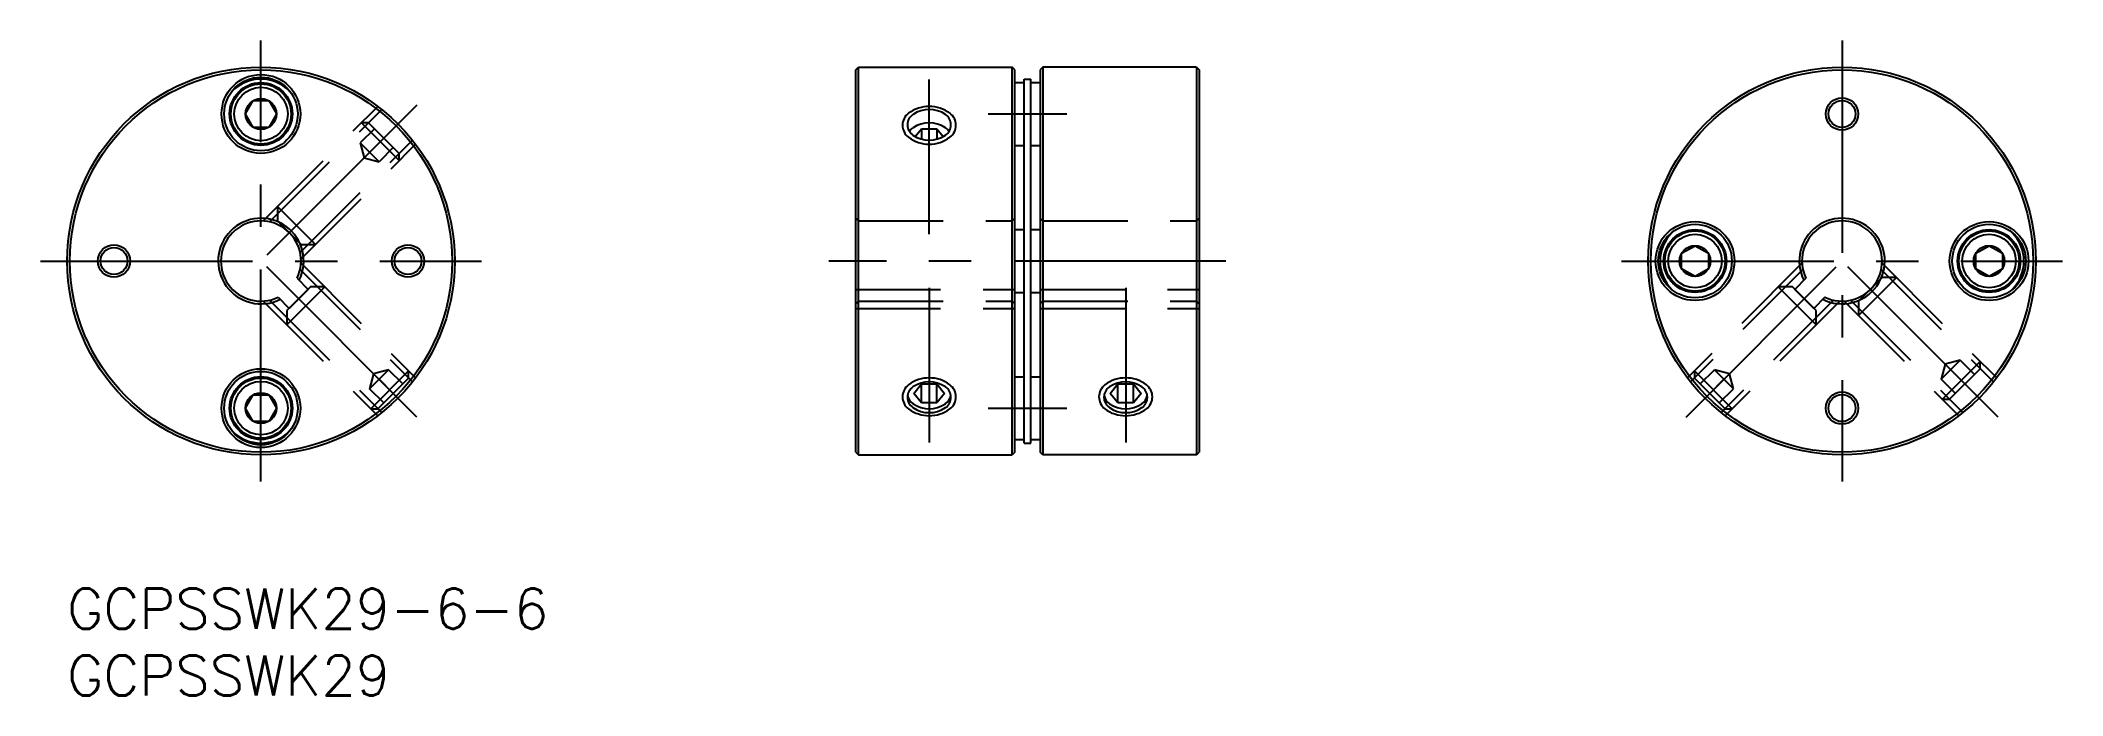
# Model space of a CAD drawing. Extents: x -2 to 149, y -8 to 41.
import ezdxf

# ---------------------------------------------------------------- set-up
doc = ezdxf.new("R2010")
doc.units = 0
doc.header["$LTSCALE"] = 0.5
doc.linetypes.add('CENTER', pattern=[50.8, 31.75, -6.35, 6.35, -6.35])
doc.linetypes.add('DASHED', pattern=[19.05, 12.7, -6.35])
for name, color, linetype in [('MSM_CENTER', 1, 'CENTER'), ('MSM_CONTINUOUS', 7, 'CONTINUOUS'), ('MSM_DASHED', 4, 'DASHED'), ('MSM_NARROW', 5, 'CONTINUOUS'), ('MSM_PART_NUMBER', 7, 'CONTINUOUS')]:
    doc.layers.add(name, color=color, linetype=linetype)
doc.styles.get("Standard").update_dxf_attribs({"font": 'txt.shx', "height": 2, "bigfont": 'bigfont.shx'})

# ---------------------------------------------------------------- blocks, each defined once
blk = doc.blocks.new('*U27')
at = {"layer": 'MSM_PART_NUMBER'}
blk.add_text('GCPSSWK29-6-6', height=3, dxfattribs=at).set_placement((0, -3))
blk = doc.blocks.new('*U28')
at = {"layer": 'MSM_PART_NUMBER'}
blk.add_text('GCPSSWK29', height=3, dxfattribs=at).set_placement((0, -8))

msp = doc.modelspace()

# ---------------------------------------------------------------- linework, layer by layer
at = {"layer": 'MSM_CENTER'}
for p, q in [((14.5, 8), (14.5, 41)), ((132.8, 41), (132.8, 8)), ((64.5, 26.5), (64.5, 38.07)), ((26.17, 36.17), (14.5, 24.5)), ((68.9, 35.5), (74.8, 35.5)), ((-2, 24.5), (31, 24.5)), ((26.17, 12.83), (14.5, 24.5)), ((86.7, 24.5), (57, 24.5)), ((116.3, 24.5), (149.3, 24.5)), ((121.13, 12.83), (132.8, 24.5)), ((144.47, 12.83), (132.8, 24.5)), ((64.5, 22.5), (64.5, 10.93)), ((79.2, 22.5), (79.2, 10.93)), ((68.9, 13.5), (74.8, 13.5))]:
    msp.add_line(p, q, dxfattribs=at)
at = {"layer": 'MSM_CONTINUOUS'}
for p, q in [((59, 38.8), (59.2, 39)), ((59, 10.2), (59, 38.8)), ((59.2, 10), (59.2, 39)), ((59.2, 39), (70.7, 39)), ((70.7, 10), (70.7, 39)), ((70.9, 38.8), (70.7, 39)), ((70.9, 10.2), (70.9, 38.8)), ((70.9, 37.85), (71.6, 37.85)), ((71.6, 38.11), (72.1, 38.11)), ((71.6, 10.89), (71.6, 38.11)), ((72.1, 10.89), (72.1, 38.11)), ((72.1, 37.85), (72.8, 37.85)), ((73, 39), (72.8, 38.8)), ((72.8, 38.8), (72.8, 10.2)), ((73, 39), (73, 10)), ((84.5, 39), (73, 39)), ((84.5, 39), (84.5, 10)), ((84.5, 39), (84.7, 38.8)), ((84.7, 38.8), (84.7, 10.2)), ((12.38, 37.23), (12.3, 37.15)), ((13.35, 35.5), (13.92, 36.5)), ((13.92, 36.5), (15.08, 36.5)), ((15.08, 36.5), (15.65, 35.5)), ((16.7, 37.15), (16.62, 37.23)), ((13.92, 34.5), (13.35, 35.5)), ((15.65, 35.5), (15.08, 34.5)), ((15.08, 34.5), (13.92, 34.5)), ((63.45, 33.82), (63.92, 34.4)), ((63.92, 34.4), (65.08, 34.4)), ((63.92, 34.4), (63.92, 33.62)), ((65.08, 34.4), (65.55, 33.82)), ((65.08, 34.4), (65.08, 33.62)), ((70.9, 33.15), (71.6, 33.15)), ((72.1, 33.15), (72.8, 33.15)), ((70.9, 26.85), (71.6, 26.85)), ((72.1, 26.85), (72.8, 26.85)), ((120.15, 26.7), (120.07, 26.62)), ((145.53, 26.62), (145.45, 26.7)), ((120.8, 25.08), (121.8, 25.65)), ((120.8, 23.92), (120.8, 25.08)), ((121.8, 25.65), (122.8, 25.08)), ((122.8, 25.08), (122.8, 23.92)), ((142.8, 25.08), (143.8, 25.65)), ((142.8, 23.92), (142.8, 25.08)), ((143.8, 25.65), (144.8, 25.08)), ((144.8, 25.08), (144.8, 23.92)), ((17.21, 23.21), (18.04, 22.38)), ((121.8, 23.35), (120.8, 23.92)), ((122.8, 23.92), (121.8, 23.35)), ((130.09, 23.21), (129.26, 22.38)), ((143.8, 23.35), (142.8, 23.92)), ((144.8, 23.92), (143.8, 23.35)), ((15.79, 21.79), (16.62, 20.96)), ((18.04, 22.38), (16.62, 20.96)), ((70.9, 22.15), (71.6, 22.15)), ((72.1, 22.15), (72.8, 22.15)), ((120.07, 22.38), (120.15, 22.3)), ((130.68, 20.96), (129.26, 22.38)), ((131.51, 21.79), (130.68, 20.96)), ((145.45, 22.3), (145.53, 22.38)), ((63.35, 14.6), (63.92, 15.31)), ((63.92, 15.31), (65.08, 15.31)), ((63.92, 13.89), (63.92, 15.31)), ((65.08, 15.31), (65.65, 14.6)), ((65.08, 13.89), (65.08, 15.31)), ((70.9, 15.85), (71.6, 15.85)), ((72.1, 15.85), (72.8, 15.85)), ((78.05, 14.6), (78.62, 15.31)), ((78.62, 15.31), (79.78, 15.31)), ((78.62, 13.89), (78.62, 15.31)), ((79.78, 15.31), (80.35, 14.6)), ((79.78, 13.89), (79.78, 15.31)), ((13.35, 13.5), (13.92, 14.5)), ((13.92, 14.5), (15.08, 14.5)), ((15.08, 14.5), (15.65, 13.5)), ((63.92, 13.89), (63.35, 14.6)), ((65.08, 13.89), (63.92, 13.89)), ((65.65, 14.6), (65.08, 13.89)), ((78.62, 13.89), (78.05, 14.6)), ((79.78, 13.89), (78.62, 13.89)), ((80.35, 14.6), (79.78, 13.89)), ((13.92, 12.5), (13.35, 13.5)), ((15.08, 12.5), (13.92, 12.5)), ((15.65, 13.5), (15.08, 12.5)), ((12.3, 11.85), (12.38, 11.77)), ((16.62, 11.77), (16.7, 11.85)), ((70.9, 11.15), (71.6, 11.15)), ((71.6, 10.89), (72.1, 10.89)), ((72.1, 11.15), (72.8, 11.15)), ((59, 10.2), (59.2, 10)), ((59.2, 10), (70.7, 10)), ((70.9, 10.2), (70.7, 10)), ((73, 10), (72.8, 10.2)), ((84.5, 10), (73, 10)), ((84.5, 10), (84.7, 10.2))]:
    msp.add_line(p, q, dxfattribs=at)
for centre, radius in [((14.5, 24.5), 14.5), ((14.5, 24.5), 14.3), ((14.5, 35.5), 2.95), ((14.5, 35.5), 2.75), ((14.5, 35.5), 2.35), ((132.8, 24.5), 14.5), ((132.8, 24.5), 14.3), ((14.5, 35.5), 2.25), ((14.5, 35.5), 2), ((14.5, 35.5), 1.15), ((132.8, 35.5), 1.21), ((132.8, 35.5), 1.01), ((121.8, 24.5), 2.95), ((121.8, 24.5), 2.75), ((143.8, 24.5), 2.95), ((143.8, 24.5), 2.75), ((121.8, 24.5), 2.35), ((121.8, 24.5), 2.25), ((121.8, 24.5), 2), ((143.8, 24.5), 2.35), ((143.8, 24.5), 2.25), ((143.8, 24.5), 2), ((3.5, 24.5), 1.21), ((3.5, 24.5), 1.01), ((25.5, 24.5), 1.21), ((25.5, 24.5), 1.01), ((121.8, 24.5), 1.15), ((143.8, 24.5), 1.15), ((14.5, 13.5), 2.95), ((14.5, 13.5), 2.75), ((14.5, 13.5), 2.35), ((14.5, 13.5), 2.25), ((14.5, 13.5), 2), ((14.5, 13.5), 1.15), ((132.8, 13.5), 1.21), ((132.8, 13.5), 1.01)]:
    msp.add_circle(centre, radius, dxfattribs=at)
for centre, radius, start, end in [((14.5, 35.11), 3, 45, 135), ((63.81, 34.69), 0.936, 124.0836, 235.8214), ((64.5, 33.68), 2.16, 55.6888, 124.1372), ((64.5, 32.68), 2.16, 55.9529, 124.1372), ((65.19, 34.69), 0.936, 304.1791, 55.5165), ((63.81, 33.69), 0.936, 124.0836, 147.823), ((64.5, 35.7), 2.16, 235.8214, 304.1791), ((65.19, 33.69), 0.936, 32.1773, 56.1251), ((14.5, 24.5), 3.2, 333.21, 296.79), ((14.5, 24.5), 3, 334.4712, 295.5288), ((132.8, 24.5), 3.2, 243.21, 206.79), ((132.8, 24.5), 3, 244.4712, 205.5288), ((122.19, 24.5), 3, 135, 225), ((143.41, 24.5), 3, 315, 45), ((64.5, 13.3), 2.16, 55.8214, 124.1791), ((79.2, 13.3), 2.16, 55.8214, 124.1791), ((63.81, 14.31), 0.936, 124.1791, 235.5165), ((63.81, 14.6), 0.936, 189.2319, 236.1251), ((64.5, 15.61), 2.16, 235.9529, 304.1372), ((65.19, 14.31), 0.936, 304.2728, 55.8214), ((65.18, 14.6), 0.936, 304.0836, 351.4428), ((78.51, 14.31), 0.936, 124.1791, 235.5165), ((78.51, 14.6), 0.936, 189.2319, 236.1251), ((79.2, 15.61), 2.16, 235.9529, 304.1372), ((79.89, 14.31), 0.936, 304.2728, 55.8214), ((79.88, 14.6), 0.936, 304.0836, 351.4428), ((64.5, 15.32), 2.16, 235.6888, 304.2193), ((79.2, 15.32), 2.16, 235.6888, 304.2193), ((14.5, 13.89), 3, 225, 315)]:
    msp.add_arc(centre, radius, start, end, dxfattribs=at)
at = {"layer": 'MSM_DASHED'}
for p, q in [((14.67, 27.5), (23.24, 36.07)), ((15.14, 27.43), (23.54, 35.83)), ((22.01, 34.84), (24.84, 32.01)), ((22.55, 34.84), (22.01, 34.84)), ((22.55, 34.84), (24.84, 32.55)), ((17.43, 25.14), (25.84, 33.54)), ((22.99, 34.4), (21.92, 33.34)), ((21.92, 33.34), (22.22, 32.22)), ((21.92, 33.34), (23.34, 31.92)), ((23.69, 33.69), (22.63, 32.63)), ((17.5, 24.67), (26.07, 33.24)), ((22.22, 32.22), (23.34, 31.92)), ((24.4, 32.99), (23.34, 31.92)), ((24.84, 32.01), (24.84, 32.55)), ((15.74, 28.57), (15.74, 27.51)), ((15.74, 28.57), (18.57, 25.74)), ((15.74, 27.51), (17.51, 25.74)), ((59.2, 27.5), (59, 27.7)), ((59.2, 27.5), (70.7, 27.5)), ((70.7, 27.5), (70.9, 27.7)), ((73, 27.5), (72.8, 27.7)), ((73, 27.5), (84.5, 27.5)), ((84.5, 27.5), (84.7, 27.7)), ((17.51, 25.74), (18.57, 25.74)), ((17.5, 24.33), (26.07, 15.76)), ((129.8, 24.33), (121.23, 15.76)), ((135.8, 24.33), (144.37, 15.76)), ((17.43, 23.86), (25.84, 15.46)), ((129.87, 23.86), (121.46, 15.46)), ((136.87, 23.26), (134.04, 20.43)), ((135.81, 23.26), (134.04, 21.49)), ((135.73, 23.86), (144.13, 15.46)), ((136.87, 23.26), (135.81, 23.26)), ((14.67, 21.5), (23.24, 12.93)), ((15.14, 21.57), (23.54, 13.16)), ((18.21, 22.56), (16.44, 20.79)), ((19.27, 22.56), (16.44, 19.73)), ((19.27, 22.56), (18.21, 22.56)), ((59, 22.38), (70.9, 22.38)), ((59.2, 21.5), (59, 21.3)), ((59.2, 21.5), (70.7, 21.5)), ((70.7, 21.5), (70.9, 21.3)), ((72.8, 22.38), (84.7, 22.38)), ((73, 21.5), (72.8, 21.3)), ((73, 21.5), (84.5, 21.5)), ((84.5, 21.5), (84.7, 21.3)), ((132.16, 21.57), (123.76, 13.16)), ((132.63, 21.5), (124.06, 12.93)), ((129.09, 22.56), (128.03, 22.56)), ((130.86, 19.73), (128.03, 22.56)), ((130.86, 20.79), (129.09, 22.56)), ((132.97, 21.5), (141.54, 12.93)), ((133.44, 21.57), (141.84, 13.16)), ((134.04, 21.49), (134.04, 20.43)), ((16.44, 20.79), (16.44, 19.73)), ((59, 20.96), (70.9, 20.96)), ((72.8, 20.96), (84.7, 20.96)), ((130.86, 19.73), (130.86, 20.79)), ((141.64, 17.08), (140.22, 15.66)), ((140.52, 16.78), (140.22, 15.66)), ((143.14, 16.99), (140.31, 14.16)), ((141.64, 17.08), (140.52, 16.78)), ((142.7, 16.01), (141.64, 17.08)), ((143.14, 16.45), (143.14, 16.99)), ((24.05, 16.37), (22.63, 14.95)), ((22.93, 16.07), (22.63, 14.95)), ((25.55, 16.28), (22.72, 13.45)), ((24.05, 16.37), (22.93, 16.07)), ((25.55, 15.75), (23.25, 13.45)), ((24.4, 14.6), (23.34, 15.66)), ((25.11, 15.31), (24.05, 16.37)), ((25.55, 15.75), (25.55, 16.28)), ((121.75, 16.28), (121.75, 15.75)), ((124.58, 13.45), (121.75, 16.28)), ((124.05, 13.45), (121.75, 15.75)), ((122.19, 15.31), (123.25, 16.37)), ((122.9, 14.6), (123.96, 15.66)), ((124.37, 16.07), (123.25, 16.37)), ((124.67, 14.95), (123.25, 16.37)), ((124.67, 14.95), (124.37, 16.07)), ((141.29, 14.6), (140.22, 15.66)), ((143.14, 16.45), (140.85, 14.16)), ((141.99, 15.31), (140.93, 16.37)), ((23.69, 13.89), (22.63, 14.95)), ((123.61, 13.89), (124.67, 14.95)), ((140.31, 14.16), (140.85, 14.16)), ((22.72, 13.45), (23.25, 13.45)), ((124.05, 13.45), (124.58, 13.45))]:
    msp.add_line(p, q, dxfattribs=at)
at = {"layer": 'MSM_NARROW'}
for centre, radius, start, end in [((63.62, 34.66), 1.12, 127.0241, 232.9759), ((64.5, 33.49), 2.58, 52.9759, 127.0241), ((65.38, 34.66), 1.12, 307.0241, 52.9759), ((64.5, 35.82), 2.58, 232.9759, 307.0241), ((63.62, 14.34), 1.12, 127.0241, 232.9759), ((64.5, 13.18), 2.58, 52.9759, 127.0241), ((65.38, 14.34), 1.12, 307.0241, 52.9759), ((78.32, 14.34), 1.12, 127.0241, 232.9759), ((79.2, 13.18), 2.58, 52.9759, 127.0241), ((80.08, 14.34), 1.12, 307.0241, 52.9759), ((64.5, 15.51), 2.58, 232.9759, 307.0241), ((79.2, 15.51), 2.58, 232.9759, 307.0241)]:
    msp.add_arc(centre, radius, start, end, dxfattribs=at)

# ---------------------------------------------------------------- block references
at = {"layer": 'MSM_CONTINUOUS'}
for name in ['*U27', '*U28']:
    msp.add_blockref(name, (0, 0), dxfattribs=at)

doc.saveas('drawing.dxf')
